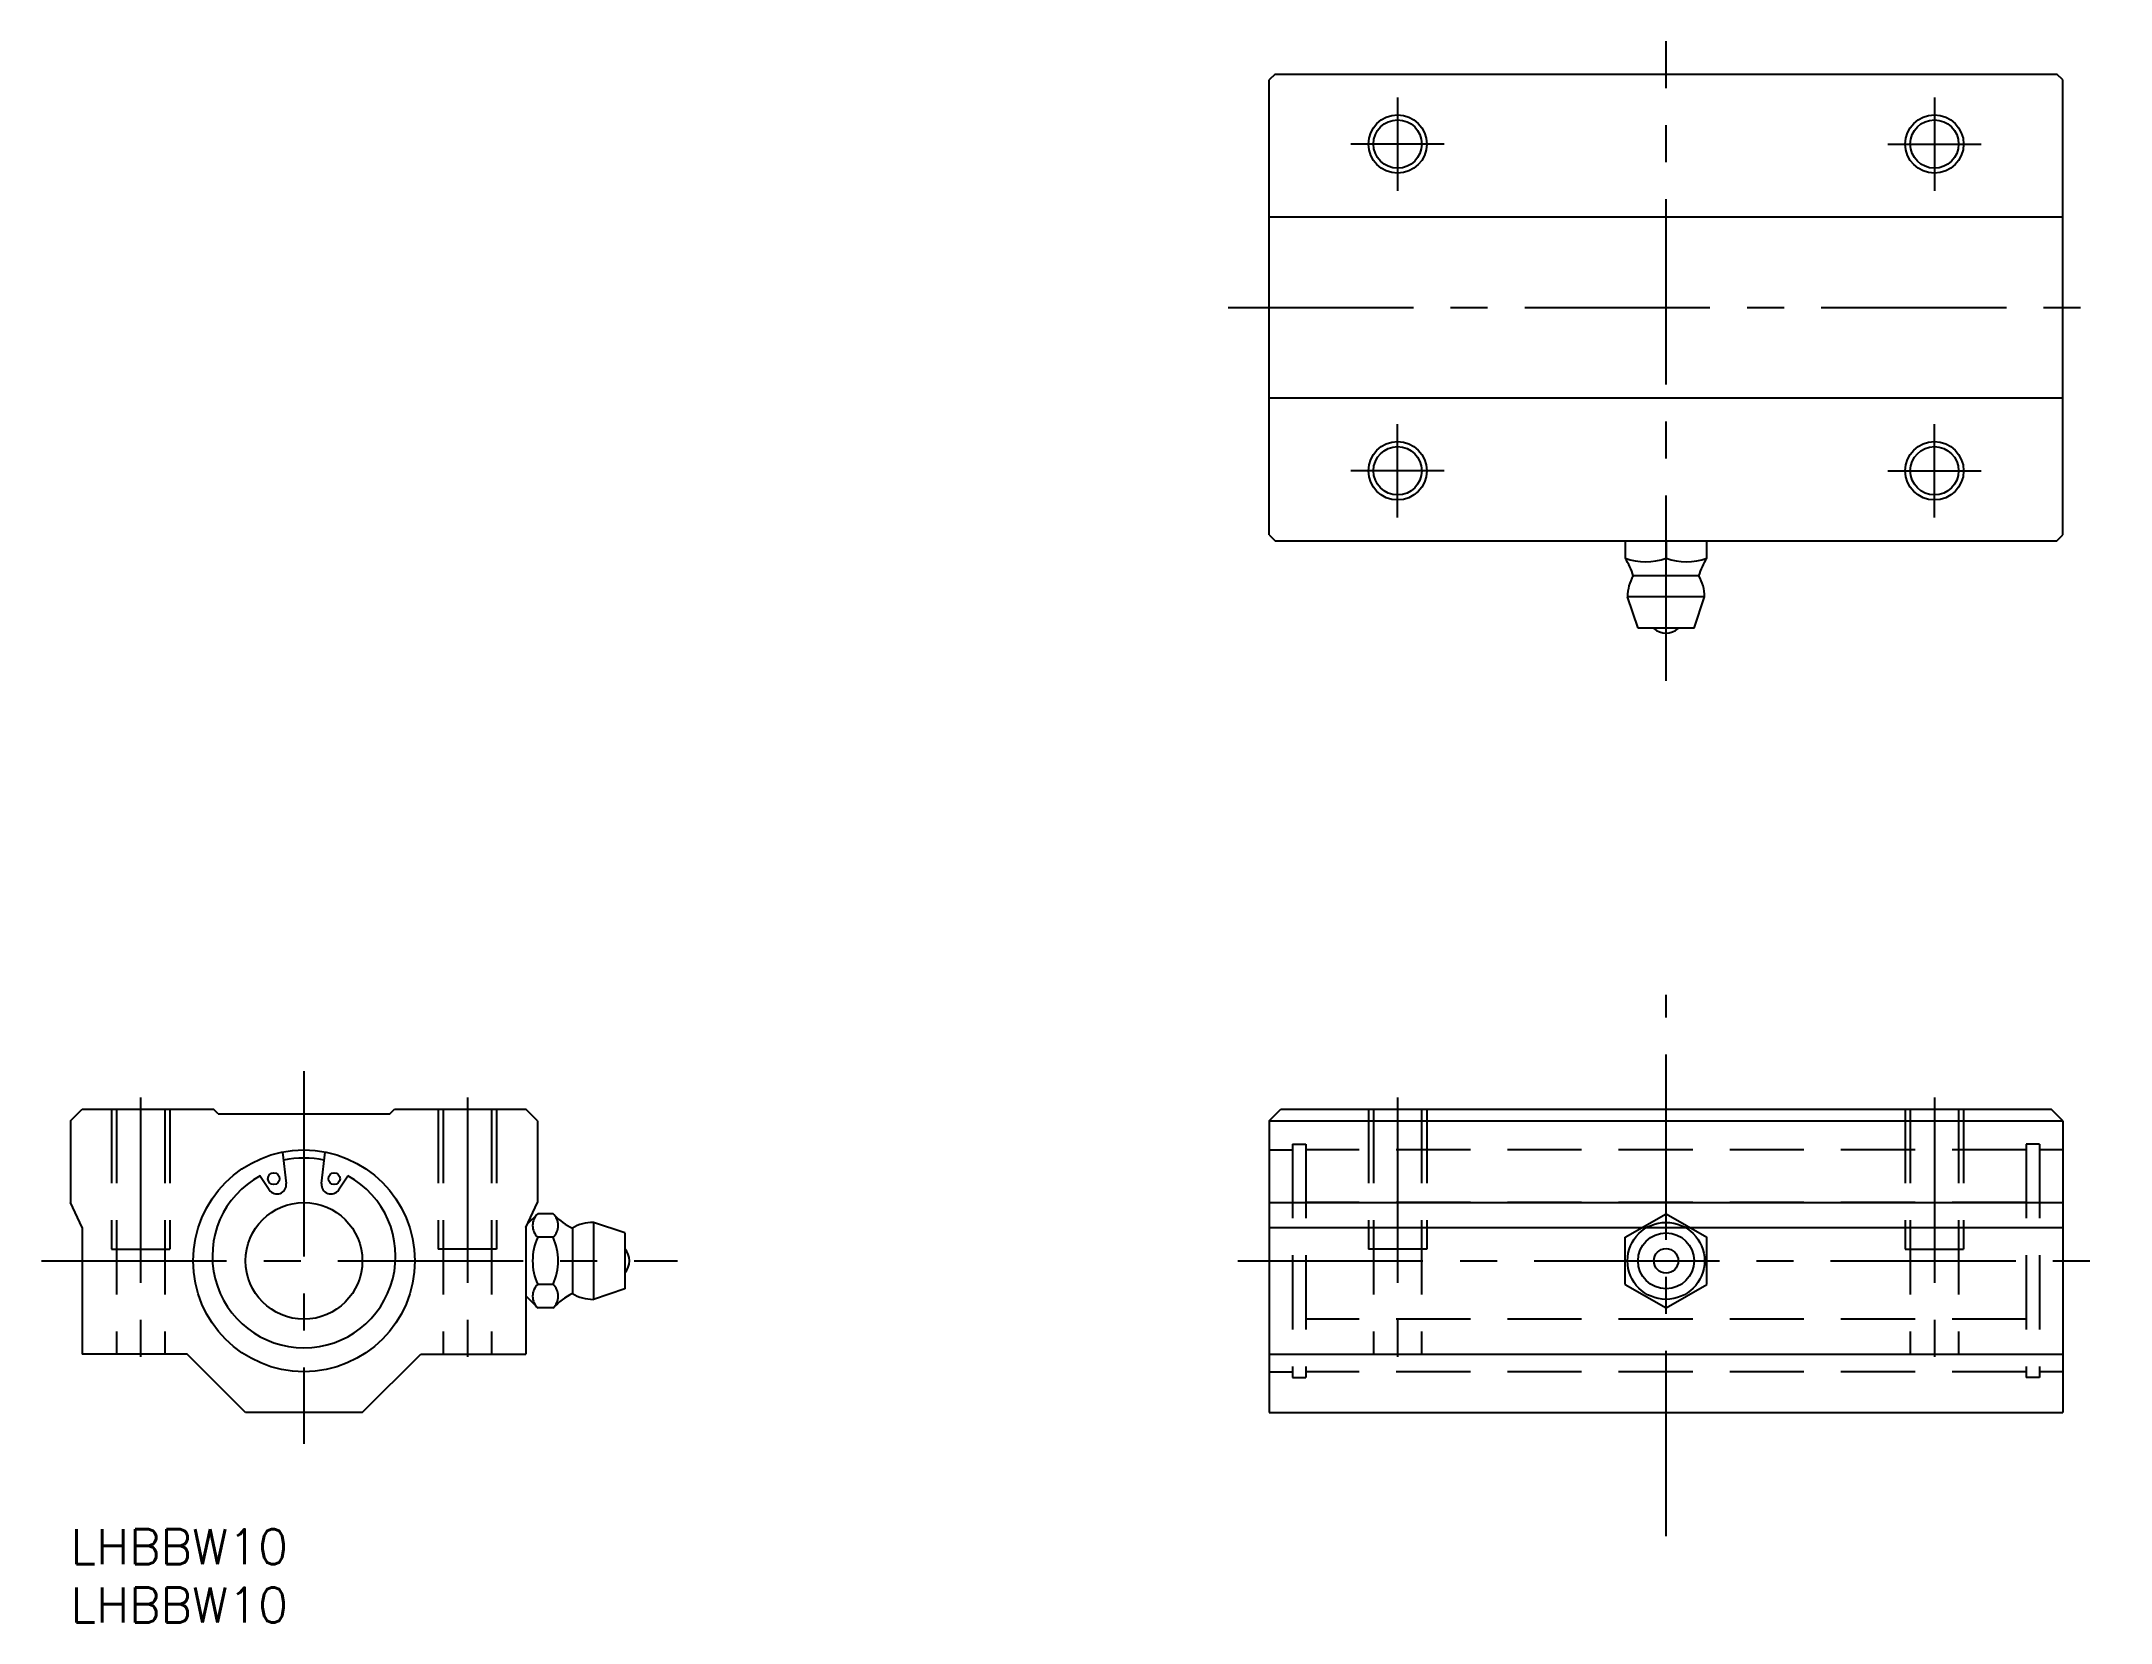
# Model space of a CAD drawing. Extents: x -3 to 175, y -8 to 127.
import ezdxf

# ---------------------------------------------------------------- set-up
doc = ezdxf.new("R2010")
doc.units = 0
doc.header["$LTSCALE"] = 0.5
doc.linetypes.add('CENTER', pattern=[50.8, 31.75, -6.35, 6.35, -6.35])
doc.linetypes.add('DASHED', pattern=[19.05, 12.7, -6.35])
for name, color, linetype in [('MSM_CENTER', 1, 'CENTER'), ('MSM_CONTINUOUS', 7, 'CONTINUOUS'), ('MSM_DASHED', 4, 'DASHED'), ('MSM_NARROW', 5, 'CONTINUOUS'), ('MSM_PART_NUMBER', 7, 'CONTINUOUS')]:
    doc.layers.add(name, color=color, linetype=linetype)
doc.styles.get("Standard").update_dxf_attribs({"font": 'txt.shx', "height": 3, "bigfont": 'bigfont.shx'})

# ---------------------------------------------------------------- blocks, each defined once
blk = doc.blocks.new('*U3')
at = {"layer": 'MSM_PART_NUMBER'}
blk.add_text('LHBBW10', height=3, dxfattribs=at).set_placement((0, -3))
blk = doc.blocks.new('*U4')
at = {"layer": 'MSM_PART_NUMBER'}
blk.add_text('LHBBW10', height=3, dxfattribs=at).set_placement((0, -8))

msp = doc.modelspace()

# ---------------------------------------------------------------- linework, layer by layer
at = {"layer": 'MSM_CENTER'}
for p, q in [((136.71, 72.7), (136.71, 127.5)), ((113.71, 122.7), (113.71, 114.7)), ((159.71, 122.7), (159.71, 114.7)), ((117.71, 118.7), (109.71, 118.7)), ((155.71, 118.7), (163.71, 118.7)), ((99.2, 104.7), (174.12, 104.7)), ((113.71, 86.7), (113.71, 94.7)), ((159.71, 86.7), (159.71, 94.7)), ((117.71, 90.7), (109.71, 90.7)), ((155.71, 90.7), (163.71, 90.7)), ((136.71, -0.6), (136.71, 45.8)), ((20, 39.25), (20, 7.33)), ((6, 37), (6, 13.87)), ((34, 37), (34, 13.87)), ((113.71, 37), (113.71, 13.87)), ((159.71, 37), (159.71, 13.87)), ((-2.5, 23), (52, 23)), ((100.01, 23), (174.81, 23))]:
    msp.add_line(p, q, dxfattribs=at)
at = {"layer": 'MSM_CONTINUOUS'}
for p, q in [((103.21, 124.7), (102.71, 124.2)), ((102.71, 85.2), (102.71, 124.2)), ((103.21, 124.7), (170.21, 124.7)), ((170.71, 124.2), (170.21, 124.7)), ((170.71, 85.2), (170.71, 124.2)), ((102.71, 112.45), (170.71, 112.45)), ((102.71, 96.95), (170.71, 96.95)), ((102.71, 85.2), (103.21, 84.7)), ((170.21, 84.7), (170.71, 85.2)), ((103.21, 84.7), (170.21, 84.7)), ((133.21, 84.7), (133.21, 83.22)), ((136.71, 84.7), (136.71, 83.22)), ((140.21, 83.22), (140.21, 84.7)), ((139.51, 81.7), (133.91, 81.7)), ((140.01, 79.9), (133.41, 79.9)), ((134.31, 77.2), (133.41, 79.9)), ((139.11, 77.2), (140.01, 79.9)), ((139.11, 77.2), (134.31, 77.2)), ((0, 35), (1, 36)), ((1, 36), (12.25, 36)), ((12.65, 35.6), (12.25, 36)), ((12.65, 35.6), (27.35, 35.6)), ((27.35, 35.6), (27.75, 36)), ((27.75, 36), (39, 36)), ((40, 35), (39, 36)), ((102.71, 35), (103.71, 36)), ((103.71, 36), (169.71, 36)), ((170.71, 35), (169.71, 36)), ((0, 35), (0, 28)), ((40, 35), (40, 28)), ((102.71, 35), (170.71, 35)), ((102.71, 35), (102.71, 10)), ((170.71, 35), (170.71, 10)), ((18.49, 29.62), (18.18, 32.32)), ((21.51, 29.62), (21.82, 32.32)), ((17.03, 29.09), (16.23, 30.29)), ((22.97, 29.09), (23.77, 30.29)), ((1, 25.86), (0, 28)), ((39, 25.86), (40, 28)), ((40.04, 27.04), (39.13, 26.13)), ((41.34, 27.04), (40.04, 27.04)), ((102.71, 28), (170.71, 28)), ((133.21, 25.02), (136.71, 27.04)), ((136.71, 27.04), (140.21, 25.02)), ((1, 25.86), (1, 15)), ((39, 25.86), (39, 15)), ((41.34, 25.02), (40.04, 25.02)), ((43, 25.8), (43, 20.2)), ((44.8, 26.3), (44.8, 19.7)), ((47.5, 25.4), (44.8, 26.3)), ((47.5, 25.4), (47.5, 20.6)), ((102.71, 25.87), (170.71, 25.87)), ((133.21, 20.98), (133.21, 25.02)), ((140.21, 20.98), (140.21, 25.02)), ((39, 20), (40.04, 18.96)), ((41.34, 20.98), (40.04, 20.98)), ((47.5, 20.6), (44.8, 19.7)), ((133.21, 20.98), (136.71, 18.96)), ((136.71, 18.96), (140.21, 20.98)), ((41.34, 18.96), (40.04, 18.96)), ((10, 15), (1, 15)), ((15, 10), (10, 15)), ((25, 10), (30, 15)), ((30, 15), (39, 15)), ((102.71, 15), (170.71, 15)), ((25, 10), (15, 10)), ((102.71, 10), (170.71, 10)), ((119.71, 10), (119.71, 10))]:
    msp.add_line(p, q, dxfattribs=at)
for centre, radius in [((113.71, 118.7), 2.07), ((159.71, 118.7), 2.07), ((113.71, 90.7), 2.07), ((159.71, 90.7), 2.07), ((20, 23), 9.5), ((17.41, 30.04), 0.5), ((22.59, 30.04), 0.5), ((20, 23), 5), ((136.71, 23), 3.3), ((136.71, 23), 2.4), ((136.71, 23), 1.05)]:
    msp.add_circle(centre, radius, dxfattribs=at)
for centre, radius, start, end in [((134.96, 87.96), 5.06, 249.7455, 290.2545), ((128.16, 79.97), 6, 16.69, 32.7323), ((136.9, 79.9), 3.49, 148.9518, 180), ((138.46, 87.96), 5.06, 249.7455, 290.2545), ((145.25, 79.97), 6, 147.2677, 163.31), ((136.52, 79.9), 3.49, 0, 31.0482), ((136.71, 78.37), 1.57, 228.2478, 311.7522), ((20, 23.4), 7.85, 118.6775, 61.3225), ((20, 23), 8.8, 78.5956, 101.4044), ((17.69, 29.53), 0.8, 213.5312, 6.53), ((22.31, 29.53), 0.8, 173.47, 326.4688), ((40.95, 26.03), 1.36, 131.985, 228.0149), ((40.43, 26.03), 1.36, 311.9851, 48.015), ((45.71, 31.15), 6, 225.0047, 243.126), ((44.35, 23), 4.76, 154.8911, 205.1089), ((37.03, 23), 4.76, 334.8911, 25.1089), ((44.8, 22.81), 3.49, 90, 121.0482), ((46.32, 23), 1.57, 318.2478, 41.7522), ((40.95, 19.97), 1.36, 131.9851, 228.0149), ((40.43, 19.97), 1.36, 311.9851, 48.0149), ((45.71, 14.85), 6, 116.874, 136.757), ((44.8, 23.19), 3.49, 238.9518, 270)]:
    msp.add_arc(centre, radius, start, end, dxfattribs=at)
at = {"layer": 'MSM_DASHED'}
for p, q in [((3.5, 36), (3.5, 24)), ((3.93, 36), (3.93, 15)), ((8.07, 36), (8.07, 15)), ((8.5, 36), (8.5, 24)), ((31.5, 36), (31.5, 24)), ((31.93, 36), (31.93, 15)), ((36.07, 36), (36.07, 15)), ((36.5, 36), (36.5, 24)), ((111.21, 36), (111.21, 24)), ((111.64, 36), (111.64, 15)), ((115.77, 36), (115.77, 15)), ((116.21, 36), (116.21, 24)), ((157.21, 36), (157.21, 24)), ((157.64, 36), (157.64, 15)), ((161.77, 36), (161.77, 15)), ((162.21, 36), (162.21, 24)), ((102.71, 32.5), (104.7, 32.5)), ((104.7, 33), (104.7, 13)), ((104.7, 33), (105.85, 33)), ((105.85, 33), (105.85, 13)), ((167.57, 32.5), (105.85, 32.5)), ((167.57, 33), (167.57, 13)), ((168.72, 33), (167.57, 33)), ((168.72, 33), (168.72, 13)), ((170.71, 32.5), (168.72, 32.5)), ((167.57, 28), (105.85, 28)), ((3.5, 24), (8.5, 24)), ((36.5, 24), (31.5, 24)), ((116.21, 24), (111.21, 24)), ((157.21, 24), (162.21, 24)), ((167.57, 18), (105.85, 18)), ((102.71, 13.5), (104.7, 13.5)), ((104.7, 13), (105.85, 13)), ((167.57, 13.5), (105.85, 13.5)), ((168.72, 13), (167.57, 13)), ((170.71, 13.5), (168.72, 13.5))]:
    msp.add_line(p, q, dxfattribs=at)
at = {"layer": 'MSM_NARROW'}
for centre in [(113.71, 118.7), (159.71, 118.7), (113.71, 90.7), (159.71, 90.7)]:
    msp.add_circle(centre, 2.5, dxfattribs=at)

# ---------------------------------------------------------------- block references
at = {"layer": 'MSM_CONTINUOUS'}
for name in ['*U3', '*U4']:
    msp.add_blockref(name, (0, 0), dxfattribs=at)

doc.saveas('drawing.dxf')
